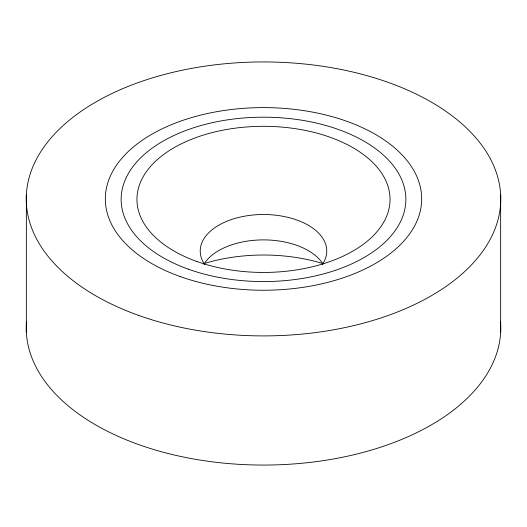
<?xml version="1.0" encoding="UTF-8"?>
<svg xmlns="http://www.w3.org/2000/svg" width="527" height="527" viewBox="0 0 527 527"><rect width="100%" height="100%" fill="white"/><g stroke="black" fill="none" stroke-linecap="round" stroke-linejoin="round"><path stroke-width="0.79" d="M500.65 194.621L500.65 332.379M26.35 194.621L26.35 332.379M500.485 321.43A237.269 136.987 0 0 1 263.5 465.064A237.269 136.987 0 0 1 26.515 321.43M203.705 263.691A126.539 73.055 0 0 1 323.295 263.691M203.969 264.04A63.273 36.528 0 0 1 263.5 239.884A63.273 36.528 0 0 1 323.031 264.04M204.674 264.488A63.273 36.528 0 0 1 263.5 214.509A63.273 36.528 0 0 1 322.326 264.488M138.469 315.344A237.269 136.987 0 0 0 500.65 203.224A237.269 136.987 0 0 0 151.381 78.2A237.269 136.987 0 0 0 138.469 315.344M196.815 261.471A126.539 73.055 0 0 0 389.98 201.67A126.539 73.055 0 0 0 203.705 134.991A126.539 73.055 0 0 0 196.815 261.471M180.148 276.537A158.179 91.323 0 0 0 421.6 201.795A158.179 91.323 0 0 0 188.752 118.443A158.179 91.323 0 0 0 180.148 276.537M188.482 269.231A142.362 82.192 0 0 0 405.79 201.96A142.362 82.192 0 0 0 196.228 126.941A142.362 82.192 0 0 0 188.482 269.231"/></g></svg>
